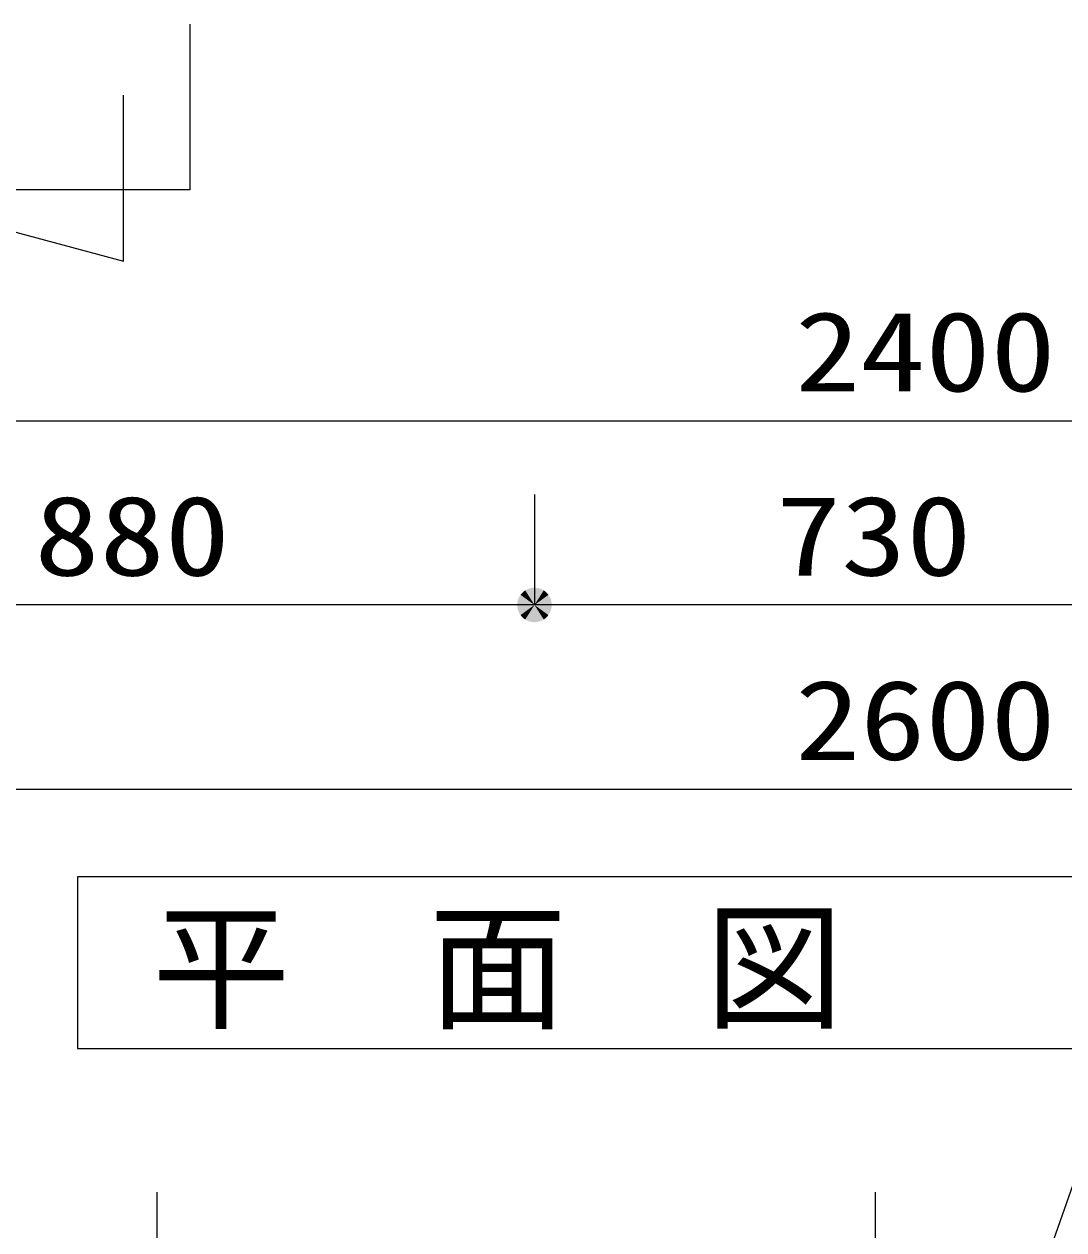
# Model space of a CAD drawing. Units: millimetres, scale not verified. Extents: x -22401 to 8910, y -6308 to 6308.
# Drawn here: x -5491 to -4362, y -1505 to -196 of the extents above; entities that cross this region are included whole.
import ezdxf
from ezdxf.enums import TextEntityAlignment as Align

# ---------------------------------------------------------------- set-up
doc = ezdxf.new("R2010")
doc.units = ezdxf.units.MM
doc.header["$LTSCALE"] = 30
doc.linetypes.add('CHAIN1', pattern=[8, 5, -1, 1, -1])
for name, color, linetype, lineweight in [('0-2_空気管', 3, 'Continuous', 25), ('0-5_機器', 3, 'Continuous', 25), ('0-6_文字', 3, 'Continuous', 25), ('1-4_00クル-フ-6寸法', 132, 'Continuous', 25)]:
    doc.layers.add(name, color=color, linetype=linetype, lineweight=lineweight)
doc.styles.add('ＭＳ ゴシック', font='')
doc.styles.get('ＭＳ ゴシック').set_extended_font_data('MS Gothic')

msp = doc.modelspace()

# ---------------------------------------------------------------- linework, layer by layer
at = {"layer": '0-2_空気管'}
for p, q in [((-5311.25, -196), (-5311.25, -376)), ((-5383.25, -453.17), (-5383.25, -273.17))]:
    msp.add_line(p, q, dxfattribs=at)
at = {"layer": '0-2_空気管', "linetype": 'CHAIN1'}
for p, q in [((-5347.18, -1463.55), (-5347.18, -1882.92)), ((-4567.18, -1463.55), (-4567.18, -1882.92))]:
    msp.add_line(p, q, dxfattribs=at)
at = {"layer": '0-2_空気管'}
msp.add_lwpolyline([(-5311.25, -376), (-5671.25, -376), (-5383.25, -453.17)], dxfattribs=at)
at = {"layer": '0-5_機器'}
msp.add_lwpolyline([(-3404.08, -1307.86), (-3404.08, -1121.55), (-5433.41, -1121.55), (-5433.41, -1307.86)], close=True, dxfattribs=at)
at = {"layer": '0-6_文字'}
msp.add_line((-4346.07, -1437.28), (-4557.58, -2036.25), dxfattribs=at)
at = {"layer": '1-4_00クル-フ-6寸法', "color": 4}
for p, q in [((-5717.18, -626.41), (-3317.18, -626.41)), ((-4937.18, -706.41), (-4937.18, -826.41)), ((-4937.18, -706.41), (-4937.18, -826.41)), ((-4937.18, -826.41), (-5817.18, -826.41)), ((-4207.18, -826.41), (-4937.18, -826.41)), ((-5817.18, -1026.41), (-3217.18, -1026.41))]:
    msp.add_line(p, q, dxfattribs=at)
at = {"layer": '1-4_00クル-フ-6寸法'}
for points in [[(-4937.18, -826.41), (-4949.13, -811.97), (-4947.22, -810.58)], [(-4937.18, -826.41), (-4949.13, -811.97), (-4947.22, -810.58)], [(-4937.18, -826.41), (-4947.22, -810.58), (-4945.16, -809.45)], [(-4937.18, -826.41), (-4947.22, -810.58), (-4945.16, -809.45)], [(-4937.18, -826.41), (-4945.16, -809.45), (-4942.97, -808.58)], [(-4937.18, -826.41), (-4945.16, -809.45), (-4942.97, -808.58)], [(-4937.18, -826.41), (-4942.97, -808.58), (-4940.69, -808)], [(-4937.18, -826.41), (-4942.97, -808.58), (-4940.69, -808)], [(-4937.18, -826.41), (-4940.69, -808), (-4938.35, -807.7)], [(-4937.18, -826.41), (-4940.69, -808), (-4938.35, -807.7)], [(-4937.18, -826.41), (-4938.35, -807.7), (-4936, -807.7)], [(-4937.18, -826.41), (-4938.35, -807.7), (-4936, -807.7)], [(-4937.18, -826.41), (-4936, -807.7), (-4933.66, -808)], [(-4937.18, -826.41), (-4936, -807.7), (-4933.66, -808)], [(-4937.18, -826.41), (-4933.66, -808), (-4931.38, -808.58)], [(-4937.18, -826.41), (-4933.66, -808), (-4931.38, -808.58)], [(-4937.18, -826.41), (-4931.38, -808.58), (-4929.19, -809.45)], [(-4937.18, -826.41), (-4931.38, -808.58), (-4929.19, -809.45)], [(-4937.18, -826.41), (-4929.19, -809.45), (-4927.13, -810.58)], [(-4937.18, -826.41), (-4929.19, -809.45), (-4927.13, -810.58)], [(-4937.18, -826.41), (-4927.13, -810.58), (-4925.22, -811.97)], [(-4937.18, -826.41), (-4927.13, -810.58), (-4925.22, -811.97)], [(-4937.18, -826.41), (-4955.93, -826.41), (-4955.78, -824.06)], [(-4937.18, -826.41), (-4955.93, -826.41), (-4955.78, -824.06)], [(-4937.18, -826.41), (-4955.78, -824.06), (-4955.34, -821.75)], [(-4937.18, -826.41), (-4955.78, -824.06), (-4955.34, -821.75)], [(-4937.18, -826.41), (-4955.34, -821.75), (-4954.61, -819.51)], [(-4937.18, -826.41), (-4955.34, -821.75), (-4954.61, -819.51)], [(-4937.18, -826.41), (-4954.61, -819.51), (-4953.61, -817.38)], [(-4937.18, -826.41), (-4954.61, -819.51), (-4953.61, -817.38)], [(-4937.18, -826.41), (-4953.61, -817.38), (-4952.35, -815.39)], [(-4937.18, -826.41), (-4953.61, -817.38), (-4952.35, -815.39)], [(-4937.18, -826.41), (-4952.35, -815.39), (-4950.84, -813.58)], [(-4937.18, -826.41), (-4952.35, -815.39), (-4950.84, -813.58)], [(-4937.18, -826.41), (-4950.84, -813.58), (-4949.13, -811.97)], [(-4937.18, -826.41), (-4950.84, -813.58), (-4949.13, -811.97)], [(-4937.18, -826.41), (-4925.22, -811.97), (-4923.51, -813.58)], [(-4937.18, -826.41), (-4925.22, -811.97), (-4923.51, -813.58)], [(-4937.18, -826.41), (-4923.51, -813.58), (-4922.01, -815.39)], [(-4937.18, -826.41), (-4923.51, -813.58), (-4922.01, -815.39)], [(-4937.18, -826.41), (-4922.01, -815.39), (-4920.75, -817.38)], [(-4937.18, -826.41), (-4922.01, -815.39), (-4920.75, -817.38)], [(-4937.18, -826.41), (-4920.75, -817.38), (-4919.74, -819.51)], [(-4937.18, -826.41), (-4920.75, -817.38), (-4919.74, -819.51)], [(-4937.18, -826.41), (-4919.74, -819.51), (-4919.02, -821.75)], [(-4937.18, -826.41), (-4919.74, -819.51), (-4919.02, -821.75)], [(-4937.18, -826.41), (-4919.02, -821.75), (-4918.57, -824.06)], [(-4937.18, -826.41), (-4919.02, -821.75), (-4918.57, -824.06)], [(-4937.18, -826.41), (-4918.57, -824.06), (-4918.43, -826.41)], [(-4937.18, -826.41), (-4918.57, -824.06), (-4918.43, -826.41)], [(-4937.18, -826.41), (-4955.78, -828.76), (-4955.93, -826.41)], [(-4937.18, -826.41), (-4955.78, -828.76), (-4955.93, -826.41)], [(-4937.18, -826.41), (-4955.34, -831.08), (-4955.78, -828.76)], [(-4937.18, -826.41), (-4955.34, -831.08), (-4955.78, -828.76)], [(-4937.18, -826.41), (-4954.61, -833.32), (-4955.34, -831.08)], [(-4937.18, -826.41), (-4954.61, -833.32), (-4955.34, -831.08)], [(-4937.18, -826.41), (-4953.61, -835.45), (-4954.61, -833.32)], [(-4937.18, -826.41), (-4953.61, -835.45), (-4954.61, -833.32)], [(-4937.18, -826.41), (-4952.35, -837.43), (-4953.61, -835.45)], [(-4937.18, -826.41), (-4952.35, -837.43), (-4953.61, -835.45)], [(-4937.18, -826.41), (-4950.84, -839.25), (-4952.35, -837.43)], [(-4937.18, -826.41), (-4950.84, -839.25), (-4952.35, -837.43)], [(-4937.18, -826.41), (-4949.13, -840.86), (-4950.84, -839.25)], [(-4937.18, -826.41), (-4949.13, -840.86), (-4950.84, -839.25)], [(-4937.18, -826.41), (-4947.22, -842.24), (-4949.13, -840.86)], [(-4937.18, -826.41), (-4947.22, -842.24), (-4949.13, -840.86)], [(-4937.18, -826.41), (-4945.16, -843.38), (-4947.22, -842.24)], [(-4937.18, -826.41), (-4945.16, -843.38), (-4947.22, -842.24)], [(-4937.18, -826.41), (-4942.97, -844.25), (-4945.16, -843.38)], [(-4937.18, -826.41), (-4942.97, -844.25), (-4945.16, -843.38)], [(-4937.18, -826.41), (-4940.69, -844.83), (-4942.97, -844.25)], [(-4937.18, -826.41), (-4940.69, -844.83), (-4942.97, -844.25)], [(-4937.18, -826.41), (-4938.35, -845.13), (-4940.69, -844.83)], [(-4937.18, -826.41), (-4938.35, -845.13), (-4940.69, -844.83)], [(-4937.18, -826.41), (-4936, -845.13), (-4938.35, -845.13)], [(-4937.18, -826.41), (-4936, -845.13), (-4938.35, -845.13)], [(-4937.18, -826.41), (-4933.66, -844.83), (-4936, -845.13)], [(-4937.18, -826.41), (-4931.38, -844.25), (-4933.66, -844.83)], [(-4937.18, -826.41), (-4929.19, -843.38), (-4931.38, -844.25)], [(-4937.18, -826.41), (-4927.13, -842.24), (-4929.19, -843.38)], [(-4937.18, -826.41), (-4925.22, -840.86), (-4927.13, -842.24)], [(-4937.18, -826.41), (-4923.51, -839.25), (-4925.22, -840.86)], [(-4937.18, -826.41), (-4922.01, -837.43), (-4923.51, -839.25)], [(-4937.18, -826.41), (-4920.75, -835.45), (-4922.01, -837.43)], [(-4937.18, -826.41), (-4919.74, -833.32), (-4920.75, -835.45)], [(-4937.18, -826.41), (-4919.02, -831.08), (-4919.74, -833.32)], [(-4937.18, -826.41), (-4918.57, -828.76), (-4919.02, -831.08)], [(-4937.18, -826.41), (-4918.43, -826.41), (-4918.57, -828.76)], [(-4937.18, -826.41), (-4933.66, -844.83), (-4936, -845.13)], [(-4937.18, -826.41), (-4931.38, -844.25), (-4933.66, -844.83)], [(-4937.18, -826.41), (-4929.19, -843.38), (-4931.38, -844.25)], [(-4937.18, -826.41), (-4927.13, -842.24), (-4929.19, -843.38)], [(-4937.18, -826.41), (-4925.22, -840.86), (-4927.13, -842.24)], [(-4937.18, -826.41), (-4923.51, -839.25), (-4925.22, -840.86)], [(-4937.18, -826.41), (-4922.01, -837.43), (-4923.51, -839.25)], [(-4937.18, -826.41), (-4920.75, -835.45), (-4922.01, -837.43)], [(-4937.18, -826.41), (-4919.74, -833.32), (-4920.75, -835.45)], [(-4937.18, -826.41), (-4919.02, -831.08), (-4919.74, -833.32)], [(-4937.18, -826.41), (-4918.57, -828.76), (-4919.02, -831.08)], [(-4937.18, -826.41), (-4918.43, -826.41), (-4918.57, -828.76)]]:
    msp.add_solid(points, dxfattribs=at)

# ---------------------------------------------------------------- texts
at = {"layer": '0-5_機器', "color": 4, "style": 'ＭＳ ゴシック'}
msp.add_text('平\u3000面\u3000図', height=110, dxfattribs=at).set_placement((-5352.17, -1307.83), align=Align.BOTTOM_LEFT)
at = {"layer": '1-4_00クル-フ-6寸法', "color": 3, "style": 'ＭＳ ゴシック', "width": 1.2}
for s, p in [('2400', (-4654.32, -620.57)), ('880', (-5480.03, -820.57)), ('730', (-4675.03, -820.57)), ('2600', (-4654.32, -1020.57))]:
    msp.add_text(s, height=86.66, dxfattribs=at).set_placement(p, align=Align.BOTTOM_LEFT)

doc.saveas('drawing.dxf')
